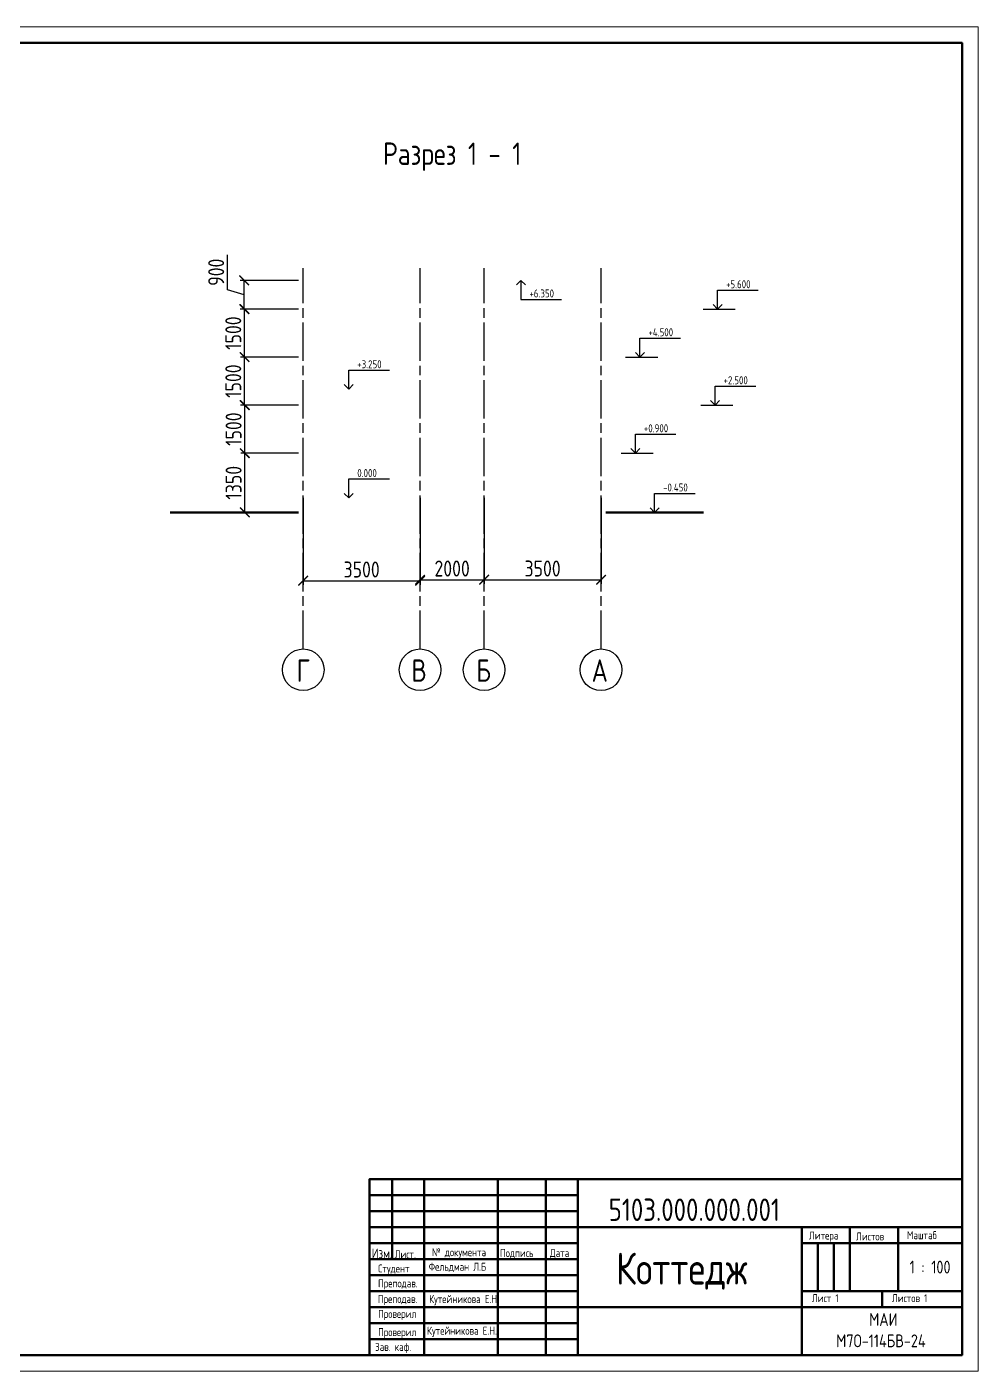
# Paper-space layout 'A2' of a CAD drawing. Header units: millimetres. Extents: x -8 to 586, y -20 to 400.
# Drawn here: x 289.5 to 586.5, y -20 to 400 of the extents above; entities that cross this region are included whole.
import ezdxf

# ---------------------------------------------------------------- set-up
doc = ezdxf.new("R2010")
doc.units = ezdxf.units.MM
doc.linetypes.add('AM_ISO08W050', pattern=[18, 12, -1.5, 3, -1.5])
for name, color, linetype, lineweight in [('MD_Штриховка', 7, 'Continuous', 25), ('Красный', 1, 'AM_ISO08W050', 30), ('Основная', 5, 'Continuous', 70), ('Основной', 5, 'Continuous', 70), ('Размеры', 3, 'Continuous', 30), ('Текст', 7, 'Continuous', 20), ('Тонкая', 250, 'Continuous', 20)]:
    doc.layers.add(name, color=color, linetype=linetype, lineweight=lineweight)
doc.styles.get("Standard").update_dxf_attribs({"font": 'arial.ttf'})
doc.styles.add('ГОСТ', font='GOST_A.TTF')
doc.dimstyles.new('Apx$0', dxfattribs={"dimtxt": 5, "dimasz": 3, "dimexe": 1.25, "dimexo": 0, "dimgap": 1, "dimtad": 1, "dimdsep": 46, "dimtxsty": 'ГОСТ', "dimblk": 'ARCHTICK', "dimcen": 5, "dimclrd": 256, "dimclre": 256, "dimclrt": 256, "dimadec": 0, "dimazin": 2, "dimtp": 0.1, "dimtm": 0.1, "dimtfac": 0.71, "dimtmove": 1, "dimatfit": 3, "dimldrblk": 'NONE', "dimfxl": 1, "dimlwd": -1, "dimlwe": -1, "dimarcsym": 0})

# ---------------------------------------------------------------- blocks, each defined once
blk = doc.blocks.new('_ArchTick')
at = {"color": 0, "linetype": 'ByBlock', "const_width": 0.15}
blk.add_lwpolyline([(-0.5, -0.5), (0.5, 0.5)], dxfattribs=at)
blk = doc.blocks.new('*D43')
at = {"layer": 'Defpoints', "color": 0, "transparency": 16777216}
for p in [(375.77, 252.81), (412.27, 252.81), (412.27, 226.96)]:
    blk.add_point(p, dxfattribs=at)
at = {"layer": 'Размеры', "transparency": 16777216}
for p, q in [((375.77, 252.81), (375.77, 225.71)), ((412.27, 252.81), (412.27, 225.71)), ((375.77, 226.96), (412.27, 226.96))]:
    blk.add_line(p, q, dxfattribs=at)
at = {"layer": 'Размеры', "transparency": 16777216, "xscale": 3, "yscale": 3, "zscale": 3, "rotation": 180}
blk.add_blockref('_ArchTick', (375.77, 226.96), dxfattribs=at)
at = {"layer": 'Размеры', "transparency": 16777216, "xscale": 3, "yscale": 3, "zscale": 3}
blk.add_blockref('_ArchTick', (412.27, 226.96), dxfattribs=at)
at = {"layer": 'Размеры', "transparency": 16777216, "insert": (394.02, 230.46), "char_height": 5, "attachment_point": 5, "style": 'ГОСТ'}
blk.add_mtext('3500', dxfattribs=at)
blk = doc.blocks.new('_None')
blk = doc.blocks.new('*D44')
at = {"layer": 'Defpoints', "color": 0, "transparency": 16777216}
for p in [(412.27, 252.81), (432.27, 252.81), (432.27, 227.26)]:
    blk.add_point(p, dxfattribs=at)
at = {"layer": 'Размеры', "transparency": 16777216}
for p, q in [((412.27, 252.81), (412.27, 226.01)), ((432.27, 252.81), (432.27, 226.01)), ((412.27, 227.26), (432.27, 227.26))]:
    blk.add_line(p, q, dxfattribs=at)
at = {"layer": 'Размеры', "transparency": 16777216, "xscale": 3, "yscale": 3, "zscale": 3, "rotation": 180}
blk.add_blockref('_ArchTick', (412.27, 227.26), dxfattribs=at)
at = {"layer": 'Размеры', "transparency": 16777216, "xscale": 3, "yscale": 3, "zscale": 3}
blk.add_blockref('_ArchTick', (432.27, 227.26), dxfattribs=at)
at = {"layer": 'Размеры', "transparency": 16777216, "insert": (422.27, 230.76), "char_height": 5, "attachment_point": 5, "style": 'ГОСТ'}
blk.add_mtext('2000', dxfattribs=at)
blk = doc.blocks.new('*D45')
at = {"layer": 'Defpoints', "color": 0, "transparency": 16777216}
for p in [(432.27, 252.81), (468.77, 252.81), (468.77, 227.26)]:
    blk.add_point(p, dxfattribs=at)
at = {"layer": 'Размеры', "transparency": 16777216}
for p, q in [((432.27, 252.81), (432.27, 226.01)), ((468.77, 252.81), (468.77, 226.01)), ((432.27, 227.26), (468.77, 227.26))]:
    blk.add_line(p, q, dxfattribs=at)
at = {"layer": 'Размеры', "transparency": 16777216, "xscale": 3, "yscale": 3, "zscale": 3, "rotation": 180}
blk.add_blockref('_ArchTick', (432.27, 227.26), dxfattribs=at)
at = {"layer": 'Размеры', "transparency": 16777216, "xscale": 3, "yscale": 3, "zscale": 3}
blk.add_blockref('_ArchTick', (468.77, 227.26), dxfattribs=at)
at = {"layer": 'Размеры', "transparency": 16777216, "insert": (450.52, 230.76), "char_height": 5, "attachment_point": 5, "style": 'ГОСТ'}
blk.add_mtext('3500', dxfattribs=at)
blk = doc.blocks.new('*D46')
at = {"layer": 'Defpoints', "color": 0, "transparency": 16777216}
for p in [(357.54, 266.81), (374.27, 266.81), (374.27, 248.31)]:
    blk.add_point(p, dxfattribs=at)
at = {"layer": 'Размеры', "transparency": 16777216}
for p, q in [((374.27, 266.81), (356.29, 266.81)), ((357.54, 248.31), (357.54, 266.81)), ((374.27, 248.31), (356.29, 248.31))]:
    blk.add_line(p, q, dxfattribs=at)
at = {"layer": 'Размеры', "transparency": 16777216, "xscale": 3, "yscale": 3, "zscale": 3}
for p, rotation in [((357.54, 266.81), 90), ((357.54, 248.31), 270)]:
    blk.add_blockref('_ArchTick', p, dxfattribs=dict(at, rotation=rotation))
at = {"layer": 'Размеры', "transparency": 16777216, "insert": (354.04, 257.56), "char_height": 5, "attachment_point": 5, "rotation": 90, "style": 'ГОСТ'}
blk.add_mtext('1350', dxfattribs=at)
blk = doc.blocks.new('*D47')
at = {"layer": 'Defpoints', "color": 0, "transparency": 16777216}
for p in [(357.54, 281.81), (374.27, 281.81), (374.27, 266.81)]:
    blk.add_point(p, dxfattribs=at)
at = {"layer": 'Размеры', "transparency": 16777216}
for p, q in [((374.27, 281.81), (356.29, 281.81)), ((357.54, 266.81), (357.54, 281.81)), ((374.27, 266.81), (356.29, 266.81))]:
    blk.add_line(p, q, dxfattribs=at)
at = {"layer": 'Размеры', "transparency": 16777216, "xscale": 3, "yscale": 3, "zscale": 3}
for p, rotation in [((357.54, 281.81), 90), ((357.54, 266.81), 270)]:
    blk.add_blockref('_ArchTick', p, dxfattribs=dict(at, rotation=rotation))
at = {"layer": 'Размеры', "transparency": 16777216, "insert": (354.04, 274.31), "char_height": 5, "attachment_point": 5, "rotation": 90, "style": 'ГОСТ'}
blk.add_mtext('1500', dxfattribs=at)
blk = doc.blocks.new('*D48')
at = {"layer": 'Defpoints', "color": 0, "transparency": 16777216}
for p in [(357.45, 296.81), (374.27, 296.81), (374.27, 281.81)]:
    blk.add_point(p, dxfattribs=at)
at = {"layer": 'Размеры', "transparency": 16777216}
for p, q in [((374.27, 296.81), (356.2, 296.81)), ((357.45, 281.81), (357.45, 296.81)), ((374.27, 281.81), (356.2, 281.81))]:
    blk.add_line(p, q, dxfattribs=at)
at = {"layer": 'Размеры', "transparency": 16777216, "xscale": 3, "yscale": 3, "zscale": 3}
for p, rotation in [((357.45, 296.81), 90), ((357.45, 281.81), 270)]:
    blk.add_blockref('_ArchTick', p, dxfattribs=dict(at, rotation=rotation))
at = {"layer": 'Размеры', "transparency": 16777216, "insert": (353.94, 289.31), "char_height": 5, "attachment_point": 5, "rotation": 90, "style": 'ГОСТ'}
blk.add_mtext('1500', dxfattribs=at)
blk = doc.blocks.new('*D49')
at = {"layer": 'Defpoints', "color": 0, "transparency": 16777216}
for p in [(357.45, 311.81), (374.27, 311.81), (374.27, 296.81)]:
    blk.add_point(p, dxfattribs=at)
at = {"layer": 'Размеры', "transparency": 16777216}
for p, q in [((374.27, 311.81), (356.2, 311.81)), ((357.45, 296.81), (357.45, 311.81)), ((374.27, 296.81), (356.2, 296.81))]:
    blk.add_line(p, q, dxfattribs=at)
at = {"layer": 'Размеры', "transparency": 16777216, "xscale": 3, "yscale": 3, "zscale": 3}
for p, rotation in [((357.45, 311.81), 90), ((357.45, 296.81), 270)]:
    blk.add_blockref('_ArchTick', p, dxfattribs=dict(at, rotation=rotation))
at = {"layer": 'Размеры', "transparency": 16777216, "insert": (353.94, 304.31), "char_height": 5, "attachment_point": 5, "rotation": 90, "style": 'ГОСТ'}
blk.add_mtext('1500', dxfattribs=at)
blk = doc.blocks.new('*D50')
at = {"layer": 'Defpoints', "color": 0, "transparency": 16777216}
for p in [(357.35, 320.81), (374.27, 320.81), (374.27, 311.81)]:
    blk.add_point(p, dxfattribs=at)
at = {"layer": 'Размеры', "transparency": 16777216}
for p, q in [((352.1, 317.89), (352.1, 328.82)), ((374.27, 320.81), (356.1, 320.81)), ((357.35, 311.81), (357.35, 320.81)), ((357.35, 316.31), (352.1, 317.89)), ((374.27, 311.81), (356.1, 311.81))]:
    blk.add_line(p, q, dxfattribs=at)
at = {"layer": 'Размеры', "transparency": 16777216, "xscale": 3, "yscale": 3, "zscale": 3}
for p, rotation in [((357.35, 320.81), 90), ((357.35, 311.81), 270)]:
    blk.add_blockref('_ArchTick', p, dxfattribs=dict(at, rotation=rotation))
at = {"layer": 'Размеры', "transparency": 16777216, "insert": (348.6, 323.35), "char_height": 5, "attachment_point": 5, "rotation": 90, "style": 'ГОСТ'}
blk.add_mtext('900', dxfattribs=at)

psp = doc.layouts.new('A2')

# ---------------------------------------------------------------- linework, layer by layer
at = {"layer": 'Красный'}
for p, q in [((375.77031, 205.63213), (375.77031, 324.61008)), ((412.27031, 205.63213), (412.27031, 324.61008)), ((432.27031, 205.63213), (432.27031, 324.61008)), ((468.77031, 205.63213), (468.77031, 324.61008))]:
    psp.add_line(p, q, dxfattribs=at)
at = {"layer": 'Красный', "linetype": 'ByBlock'}
for centre in [(375.77031, 199.13213), (412.27031, 199.13213), (432.27031, 199.13213), (468.77031, 199.13213)]:
    psp.add_circle(centre, 6.5, dxfattribs=at)
at = {"layer": 'Основная'}
for p, q in [((374.27031, 248.31008), (334.27031, 248.31008)), ((470.27031, 248.31008), (500.71544, 248.31008))]:
    psp.add_line(p, q, dxfattribs=at)
at = {"layer": 'Основной'}
for p, q in [((546.5, 20), (546.5, 25)), ((561.5, 5), (561.5, 25))]:
    psp.add_line(p, q, dxfattribs=at)
for points in [[(12.5, -15), (581.5, -15), (581.5, 395), (12.5, 395)], [(581.5, -15), (396.5, -15), (396.5, 40), (581.5, 40)], [(396.5, 40), (403.5, 40), (403.5, 35), (396.5, 35)], [(403.5, 35), (413.5, 35), (413.5, 40), (403.5, 40)], [(413.5, 35), (436.5, 35), (436.5, 40), (413.5, 40)], [(436.5, 35), (451.5, 35), (451.5, 40), (436.5, 40)], [(451.5, 35), (461.5, 35), (461.5, 40), (451.5, 40)], [(396.5, 35), (403.5, 35), (403.5, 30), (396.5, 30)], [(403.5, 30), (413.5, 30), (413.5, 35), (403.5, 35)], [(413.5, 30), (436.5, 30), (436.5, 35), (413.5, 35)], [(436.5, 30), (451.5, 30), (451.5, 35), (436.5, 35)], [(451.5, 30), (461.5, 30), (461.5, 35), (451.5, 35)], [(396.5, 30), (403.5, 30), (403.5, 25), (396.5, 25)], [(403.5, 25), (413.5, 25), (413.5, 30), (403.5, 30)], [(413.5, 25), (436.5, 25), (436.5, 30), (413.5, 30)], [(436.5, 25), (451.5, 25), (451.5, 30), (436.5, 30)], [(451.5, 25), (461.5, 25), (461.5, 30), (451.5, 30)], [(396.5, 25), (403.5, 25), (403.5, 20), (396.5, 20)], [(403.5, 20), (413.5, 20), (413.5, 25), (403.5, 25)], [(413.5, 20), (436.5, 20), (436.5, 25), (413.5, 25)], [(436.5, 20), (451.5, 20), (451.5, 25), (436.5, 25)], [(451.5, 20), (461.5, 20), (461.5, 25), (451.5, 25)], [(531.5, 0), (461.5, 0), (461.5, 25), (531.5, 25)], [(581.5, 0), (531.5, 0), (531.5, 25), (581.5, 25)], [(531.5, 25), (581.5, 25), (581.5, 20), (531.5, 20)], [(396.5, 20), (403.5, 20), (403.5, 15), (396.5, 15)], [(403.5, 15), (413.5, 15), (413.5, 20), (403.5, 20)], [(413.5, 15), (436.5, 15), (436.5, 20), (413.5, 20)], [(436.5, 15), (451.5, 15), (451.5, 20), (436.5, 20)], [(451.5, 15), (461.5, 15), (461.5, 20), (451.5, 20)], [(531.5, 20), (536.5, 20), (536.5, 5), (531.5, 5)], [(536.5, 20), (541.5, 20), (541.5, 5), (536.5, 5)], [(541.5, 20), (546.5, 20), (546.5, 5), (541.5, 5)], [(581.5, 5), (561.5, 5), (561.5, 20), (581.5, 20)], [(413.5, 10), (436.5, 10), (436.5, 15), (413.5, 15)], [(436.5, 10), (451.5, 10), (451.5, 15), (436.5, 15)], [(451.5, 10), (461.5, 10), (461.5, 15), (451.5, 15)], [(413.5, 5), (436.5, 5), (436.5, 10), (413.5, 10)], [(436.5, 5), (451.5, 5), (451.5, 10), (436.5, 10)], [(451.5, 5), (461.5, 5), (461.5, 10), (451.5, 10)], [(413.5, 0), (436.5, 0), (436.5, 5), (413.5, 5)], [(436.5, 0), (451.5, 0), (451.5, 5), (436.5, 5)], [(451.5, 0), (461.5, 0), (461.5, 5), (451.5, 5)], [(531.5, 0), (556.5, 0), (556.5, 5), (531.5, 5)], [(556.5, 5), (581.5, 5), (581.5, 0), (556.5, 0)], [(413.5, -5), (436.5, -5), (436.5, 0), (413.5, 0)], [(436.5, -5), (451.5, -5), (451.5, 0), (436.5, 0)], [(451.5, -5), (461.5, -5), (461.5, 0), (451.5, 0)], [(461.5, -15), (531.5, -15), (531.5, 0), (461.5, 0)], [(531.5, 0), (581.5, 0), (581.5, -15), (531.5, -15)], [(413.5, -10), (436.5, -10), (436.5, -5), (413.5, -5)], [(436.5, -10), (451.5, -10), (451.5, -5), (436.5, -5)], [(451.5, -10), (461.5, -10), (461.5, -5), (451.5, -5)], [(413.5, -15), (436.5, -15), (436.5, -10), (413.5, -10)], [(436.5, -15), (451.5, -15), (451.5, -10), (436.5, -10)], [(451.5, -15), (461.5, -15), (461.5, -10), (451.5, -10)]]:
    psp.add_lwpolyline(points, close=True, dxfattribs=at)
for points in [[(403.5, 10), (396.5, 10), (396.5, 15), (403.5, 15)], [(403.5, 10), (413.5, 10), (413.5, 15), (403.5, 15)], [(403.5, 5), (396.5, 5), (396.5, 10), (403.5, 10)], [(413.5, 10), (403.5, 10)], [(403.5, 0), (396.5, 0), (396.5, 5), (403.5, 5)], [(403.5, 0), (413.5, 0), (413.5, 5), (403.5, 5)], [(403.5, -5), (396.5, -5), (396.5, 0), (403.5, 0)], [(403.5, -5), (413.5, -5), (413.5, 0), (403.5, 0)], [(403.5, -10), (396.5, -10), (396.5, -5), (403.5, -5)], [(403.5, -10), (413.5, -10), (413.5, -5), (403.5, -5)], [(403.5, -15), (396.5, -15), (396.5, -10), (403.5, -10)], [(403.5, -15), (413.5, -15), (413.5, -10), (403.5, -10)]]:
    psp.add_lwpolyline(points, dxfattribs=at)
at = {"layer": 'Размеры'}
for p, q in [((443.75538, 320.81008), (442.34116, 319.39587)), ((443.75538, 320.81008), (443.75538, 314.87181)), ((443.75538, 320.81008), (445.16959, 319.39587)), ((505.15306, 311.81008), (505.15306, 317.74836)), ((505.15306, 317.74836), (517.81471, 317.74836)), ((443.75538, 314.87181), (456.41703, 314.87181)), ((500.67812, 311.81008), (510.67812, 311.81008)), ((505.15306, 311.81008), (503.73885, 313.2243)), ((505.15306, 311.81008), (506.56727, 313.2243)), ((480.92976, 296.81008), (480.92976, 302.74836)), ((480.92976, 302.74836), (493.59141, 302.74836)), ((480.92976, 296.81008), (479.51554, 298.2243)), ((480.92976, 296.81008), (482.34397, 298.2243)), ((476.45482, 296.81008), (486.45482, 296.81008)), ((390.00436, 286.81008), (390.00436, 292.74836)), ((390.00436, 292.74836), (402.66601, 292.74836)), ((390.00436, 286.81008), (388.59015, 288.2243)), ((390.00436, 286.81008), (391.41857, 288.2243)), ((504.38701, 281.81008), (504.38701, 287.74836)), ((504.38701, 287.74836), (517.04867, 287.74836)), ((499.91208, 281.81008), (509.91208, 281.81008)), ((504.38701, 281.81008), (502.9728, 283.2243)), ((504.38701, 281.81008), (505.80123, 283.2243)), ((479.50192, 266.81008), (479.50192, 272.74836)), ((479.50192, 272.74836), (492.16358, 272.74836)), ((475.02699, 266.81008), (485.02699, 266.81008)), ((479.50192, 266.81008), (478.08771, 268.2243)), ((479.50192, 266.81008), (480.91614, 268.2243)), ((390.00436, 252.81008), (390.00436, 258.74836)), ((390.00436, 258.74836), (402.66601, 258.74836)), ((390.00436, 252.81008), (388.59015, 254.2243)), ((390.00436, 252.81008), (391.41857, 254.2243)), ((485.49288, 248.31008), (485.49288, 254.24836)), ((485.49288, 254.24836), (498.15453, 254.24836)), ((485.49288, 248.31008), (484.07866, 249.7243)), ((485.49288, 248.31008), (486.90709, 249.7243))]:
    psp.add_line(p, q, dxfattribs=at)
at = {"layer": 'Тонкая'}
psp.add_lwpolyline([(-7.5, -20), (586.5, -20), (586.5, 400), (-7.5, 400)], close=True, dxfattribs=at)

# ---------------------------------------------------------------- texts
at = {"layer": 'MD_Штриховка', "insert": (422.27031, 354.97349), "char_height": 7, "width": 45.5300214, "attachment_point": 8}
psp.add_mtext('{\\fGOST type A|b0|i0|c204|p34;Разрез 1 - 1}', dxfattribs=at)
at = {"layer": 'Красный', "char_height": 7, "attachment_point": 3}
for s, insert in [('{\\fGOST type A|b0|i0|c204|p34;Г}', (377.90325, 202.38117)), ('{\\fGOST type A|b0|i0|c0|p34;B}', (414.40325, 202.38117)), ('{\\fGOST type A|b0|i0|c204|p34;Б}', (434.40325, 202.38117)), ('{\\fGOST type A|b0|i0|c204|p34;А}', (470.90325, 202.38117))]:
    psp.add_mtext_dynamic_manual_height_columns(s, width=9.7775013, gutter_width=12.5, heights=[0], dxfattribs=dict(at, insert=insert))
at = {"layer": 'Размеры', "char_height": 2.5, "attachment_point": 1}
for s, insert in [('{\\fGOST type A|b0|i0|c0|p34;+5.600}', (507.79948, 320.83672)), ('{\\fGOST type A|b0|i0|c0|p34;+6.350}', (446.4018, 317.96017)), ('{\\fGOST type A|b0|i0|c0|p34;+4.500}', (483.57618, 305.83672)), ('{\\fGOST type A|b0|i0|c0|p34;+3.250}', (392.65078, 295.83672)), ('{\\fGOST type A|b0|i0|c0|p34;+2.500}', (507.03343, 290.83672)), ('{\\fGOST type A|b0|i0|c0|p34;+0.900}', (482.14834, 275.83672)), ('{\\fGOST type A|b0|i0|c204|p34;0.000}', (392.65078, 261.83672)), ('{\\fGOST type A|b0|i0|c0|p34;-0.450}', (488.1393, 257.33672))]:
    psp.add_mtext_dynamic_manual_height_columns(s, width=12.3886258, gutter_width=12.5, heights=[0], dxfattribs=dict(at, insert=insert))
at = {"layer": 'Текст', "style": 'ГОСТ'}
for s, width, heights, insert, char_height, attachment_point in [('5103.000.000.001', 95.6888729, [0], (471.15645, 33.925), 7, 1), ('Литера', 15, [0], (533.68127, 23.622), 2.5, 1), ('Листов', 15, [0], (548.38522, 23.31352), 2.5, 1), ('Маштаб', 30, [0], (564.31155, 23.72132), 2.5, 1), ('Изм.', 4.2452906, [0], (397.17918, 18.2819), 3, 1), ('№ документа', 22.3123914, [0], (415.97479, 18.39229), 2.5, 1), ('Коттедж', 18.5843388, [0], (473.47682, 17.04497), 10, 1), ('Студент', 17, [0], (399.14782, 13.31485), 2.5, 1), ('Фельдман Л.Б', 18.5843388, [0], (414.96519, 13.86781), 2.5, 1), ('1 : 100', 20, [0], (571.5, 12.5), 4, 5), ('Преподав.', 17, [0], (399.14457, 8.67828), 2.5, 1), ('Преподав.', 17, [0], (399.08702, 3.79748), 2.5, 1), ('Лист 1', 25, [0], (534.60445, 4.05087), 2.5, 1), ('Листов 1', 25, [0], (559.60445, 4.05087), 2.5, 1), ('Проверил', 14.3468595, [0], (399.15314, -0.87209), 2.5, 1), ('\\pi20.99571;МАИ\\P\\pi10.70264;М7О-114БВ-24', 50, [0], (531.5, -1.87177), 4, 1), ('Проверил', 14.3468595, [0], (399.15314, -6.56845), 2.5, 1), ('Зав. каф.', 13.024514, [7.57972], (398.22754, -11.18147), 2.5, 1)]:
    psp.add_mtext_dynamic_manual_height_columns(s, width=width, gutter_width=12.5, heights=heights, dxfattribs=dict(at, insert=insert, char_height=char_height, attachment_point=attachment_point))
at = {"layer": 'Текст', "insert": (404.30987, 17.74007), "char_height": 2.5, "width": 6.2562545, "attachment_point": 1, "style": 'ГОСТ'}
psp.add_mtext('Лист.', dxfattribs=at)
at = {"layer": 'Текст', "char_height": 2.5, "attachment_point": 1, "style": 'ГОСТ'}
for s, insert in [('Подпись', (437.22726, 18.1496)), ('Дата', (452.78877, 18.1649))]:
    psp.add_mtext(s, dxfattribs=dict(at, insert=insert))
at = {"layer": 'Текст', "color": 5, "char_height": 2.5, "attachment_point": 1, "style": 'ГОСТ'}
for insert in [(415.08253, 3.76891), (414.43117, -6.12669)]:
    psp.add_mtext_dynamic_manual_height_columns('{\\C256;Кутейникова Е.Н.}', width=21.9619689, gutter_width=12.5, heights=[0], dxfattribs=dict(at, insert=insert))

# ---------------------------------------------------------------- dimensions: what is measured, and where the dimension line sits
at = {"layer": 'Размеры'}
for base, p1, p2, picture, middle in [((357.35122, 320.81008), (374.27031, 311.81008), (374.27031, 320.81008), '*D50', (348.59765, 318.88562)), ((357.44761, 311.81008), (374.27031, 296.81008), (374.27031, 311.81008), '*D49', (353.94404, 304.31008)), ((357.44709, 296.81008), (374.27031, 281.81008), (374.27031, 296.81008), '*D48', (353.94351, 289.31008)), ((357.54167, 281.81008), (374.27031, 266.81008), (374.27031, 281.81008), '*D47', (354.0381, 274.31008))]:
    dim = psp.add_linear_dim(base=base, p1=p1, p2=p2, angle=90, dimstyle='Apx$0', override={"dimlfac": -100}, dxfattribs=at)
    dim.commit()
    dim.dimension.update_dxf_attribs({"geometry": picture, "text_midpoint": middle})
dim = psp.add_linear_dim(base=(357.54167, 266.81008), p1=(374.27031, 248.31008), p2=(374.27031, 266.81008), angle=90, text='1350', dimstyle='Apx$0', override={"dimpost": ''}, dxfattribs=at)
dim.commit()
dim.dimension.update_dxf_attribs({"geometry": '*D46', "text_midpoint": (354.0381, 257.56008)})
for base, p1, p2, picture, middle in [((412.27031, 226.95912), (375.77031, 252.81008), (412.27031, 252.81008), '*D43', (394.02031, 230.4609)), ((468.77031, 227.25763), (432.27031, 252.81008), (468.77031, 252.81008), '*D45', (450.52031, 230.75941))]:
    dim = psp.add_linear_dim(base=base, p1=p1, p2=p2, text='3500', dimstyle='Apx$0', override={"dimlfac": -100, "dimpost": ''}, dxfattribs=at)
    dim.commit()
    dim.dimension.update_dxf_attribs({"geometry": picture, "text_midpoint": middle})
dim = psp.add_linear_dim(base=(432.27031, 227.25763), p1=(412.27031, 252.81008), p2=(432.27031, 252.81008), dimstyle='Apx$0', override={"dimlfac": -100}, dxfattribs=at)
dim.commit()
dim.dimension.update_dxf_attribs({"geometry": '*D44', "text_midpoint": (422.27031, 230.75941)})

doc.saveas('drawing.dxf')
